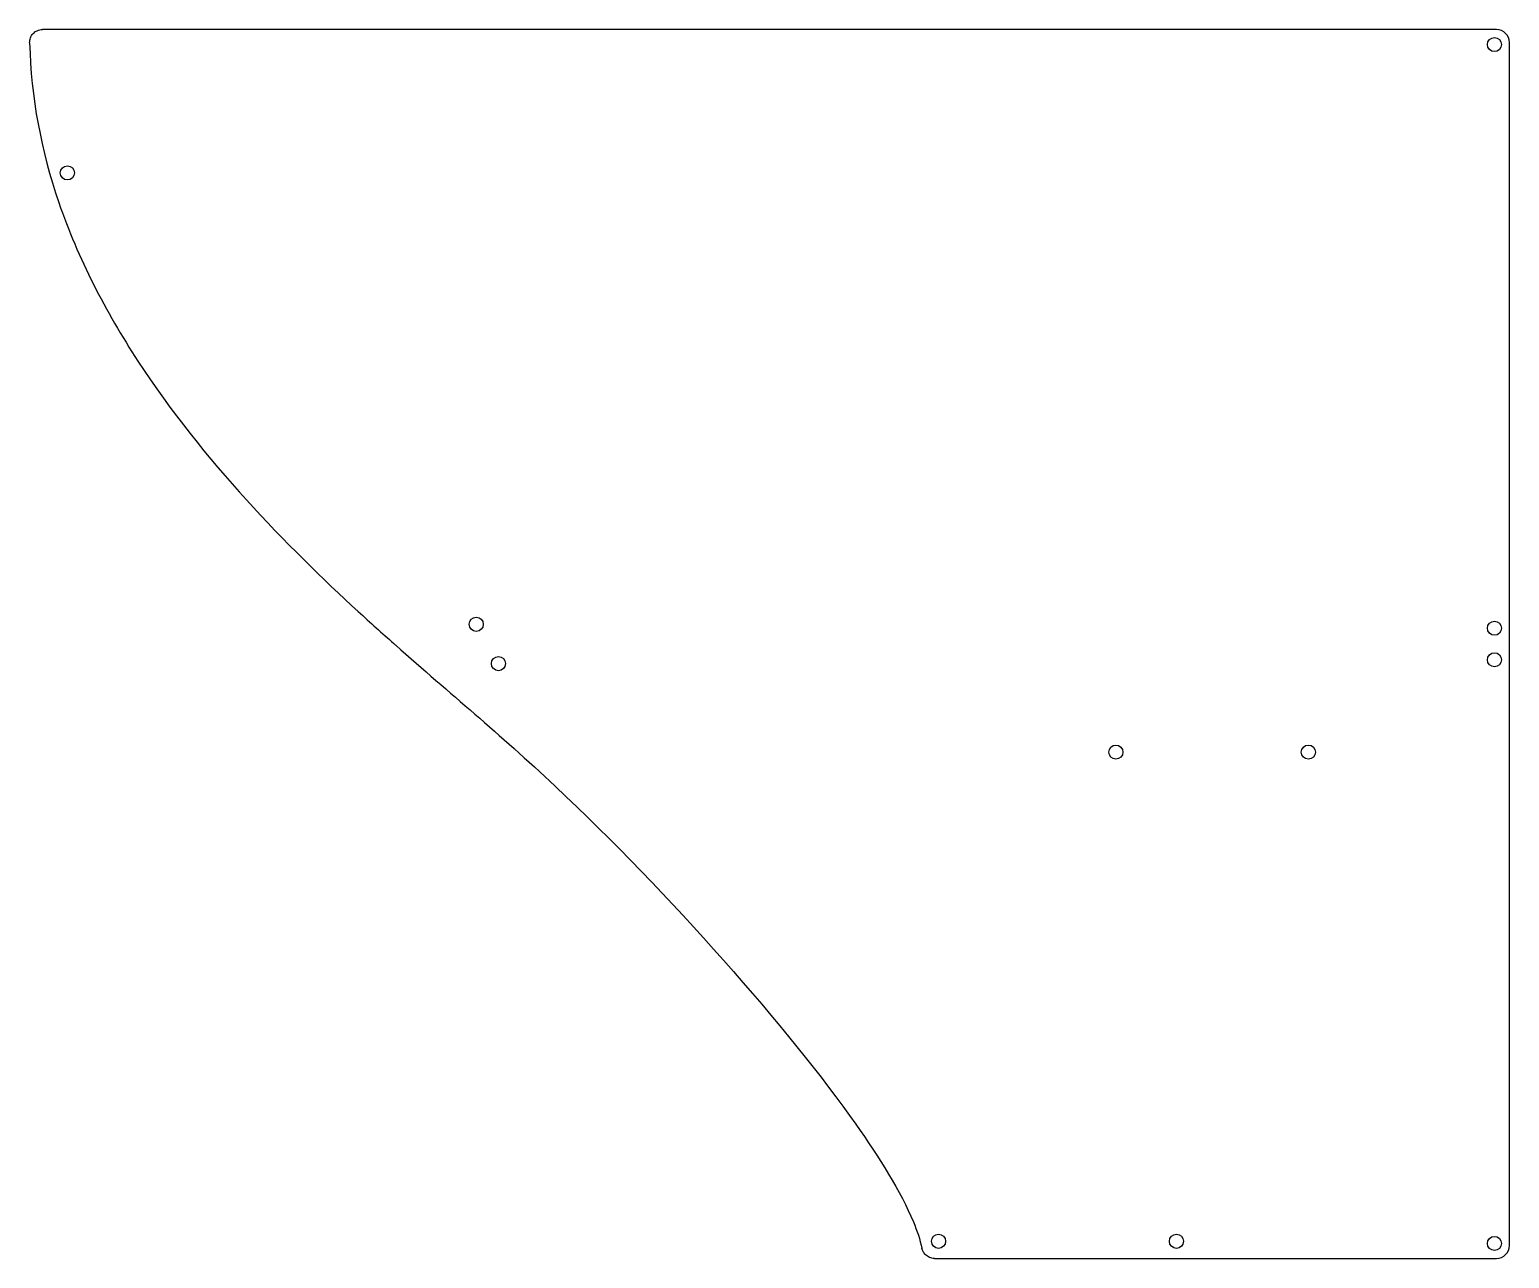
# Model space of a CAD drawing. Header units: millimetres. Extents: x -188 to 158, y -377 to -90.
import ezdxf

# ---------------------------------------------------------------- set-up
doc = ezdxf.new("R2010")
doc.units = ezdxf.units.MM
doc.layers.get('0').update_dxf_attribs({"linetype": 'CONTINUOUS'})

msp = doc.modelspace()

# ---------------------------------------------------------------- linework, layer by layer
for p, q in [((155, -90), (-184.96, -90)), ((158, -374.37), (158, -93)), ((-102.81, -233.58), (-102.59, -233.78)), ((23.58, -377.37), (155, -377.37))]:
    msp.add_line(p, q)
for centre in [(154.5, -93.5), (-179.14, -123.51), (-83.54, -229.08), (154.5, -230), (-78.35, -238.28), (154.5, -237.37), (66, -258.97), (111, -258.97), (24.53, -373.37), (80.15, -373.37), (154.5, -373.87)]:
    msp.add_circle(centre, 1.65)
for centre, start, end in [((155, -93), 0, 90), ((155, -374.37), -90, 0)]:
    msp.add_arc(centre, 3, start, end)
for points, knots in [([(-187.96, -93.08), (-187.97, -92.68), (-187.9, -92.3), (-187.63, -91.57), (-187.42, -91.23), (-186.88, -90.66), (-186.56, -90.43), (-186.01, -90.18), (-185.81, -90.11), (-185.39, -90.02), (-185.18, -90), (-184.96, -90)], [0, 0, 0, 0, 0.1171933, 0.1171933, 0.2343867, 0.2343867, 0.35158, 0.35158, 0.415784, 0.415784, 0.4799881, 0.4799881, 0.4799881, 0.4799881]), ([(-187.96, -93.08), (-187.64, -105.9), (-185.3, -118.28), (-176.65, -143.54), (-170.2, -155.93), (-147.31, -191.02), (-127.55, -211.01), (-108.34, -228.65), (-105.56, -231.14), (-102.81, -233.58)], [-18.160619, -18.160619, -18.160619, -18.160619, -17.476357, -17.476357, -16.738894, -16.738894, -15.242492, -15.242492, -14.988522, -14.988522, -14.988522, -14.988522]), ([(-102.59, -233.78), (-102.52, -233.84), (-102.45, -233.91), (-89.5, -245.37), (-78.32, -254.53), (-38.3, -292.1), (-10.34, -323.96), (10.58, -353.63), (15.73, -361.79), (19.51, -370.92), (20.22, -373.01), (20.65, -375)], [-78.422396, -78.422396, -78.422396, -78.422396, -78.352751, -78.352751, -65.168996, -65.168996, -38.465413, -38.465413, -29.240463, -29.240463, -26.516367, -26.516367, -26.516367, -26.516367]), ([(23.58, -377.37), (23.19, -377.37), (22.81, -377.29), (22.08, -377), (21.75, -376.78), (21.27, -376.3), (21.09, -376.07), (20.81, -375.56), (20.71, -375.29), (20.65, -375)], [0, 0, 0, 0, 0.1171933, 0.1171933, 0.2343867, 0.2343867, 0.321372, 0.321372, 0.4083574, 0.4083574, 0.4083574, 0.4083574])]:
    msp.add_open_spline(points, degree=3, knots=knots)

doc.saveas('drawing.dxf')
